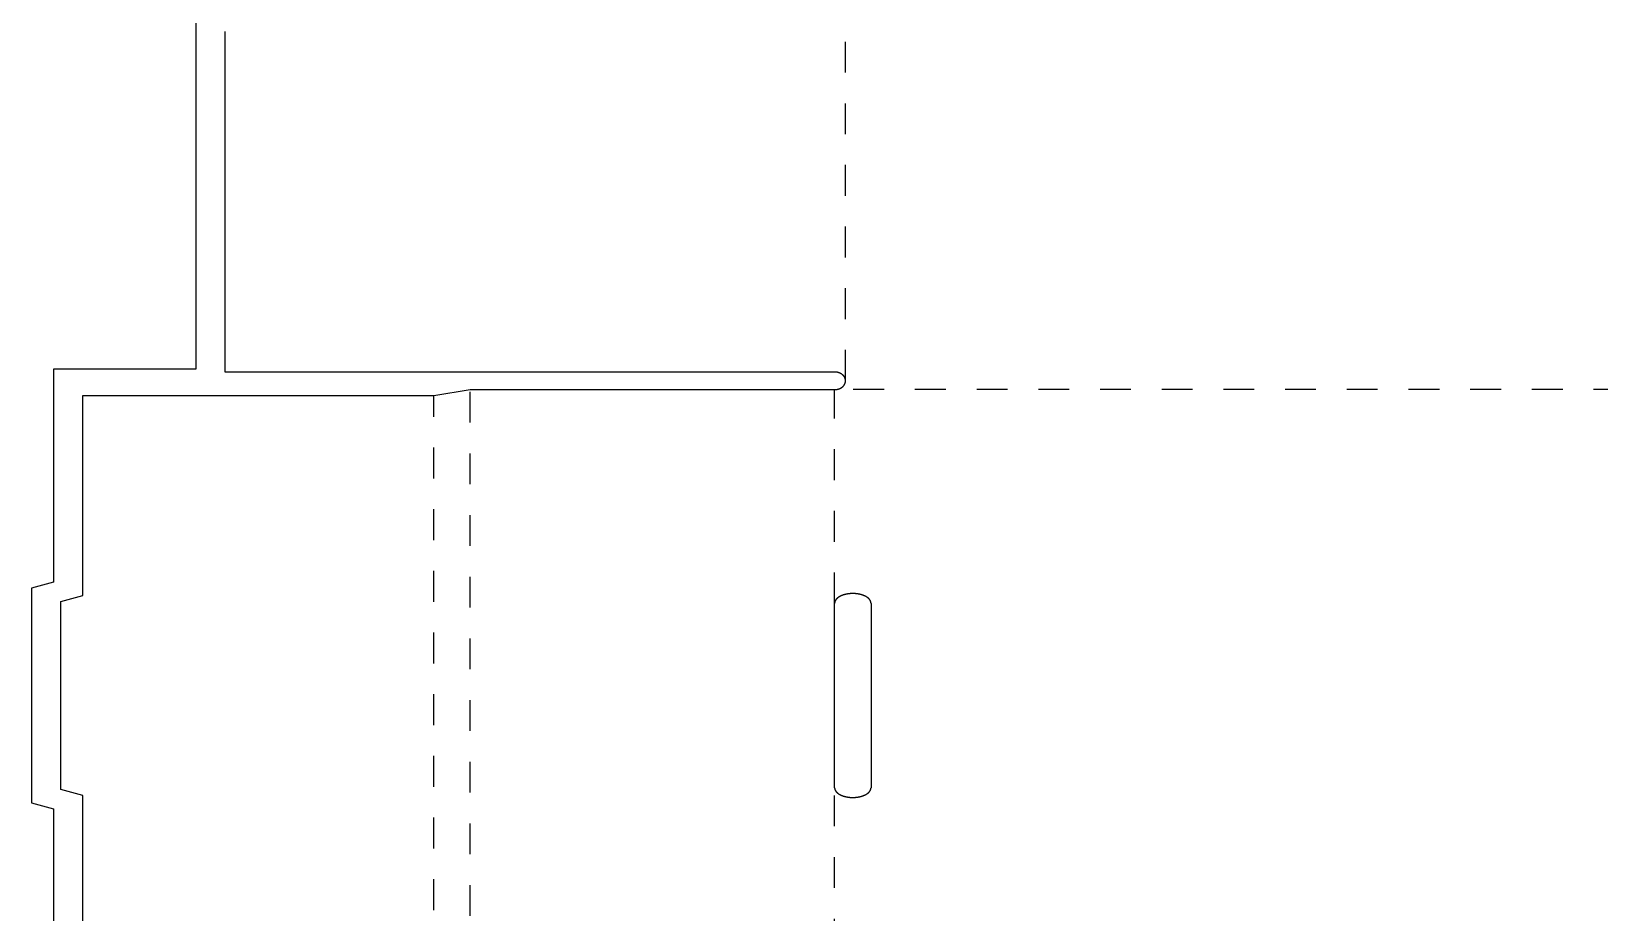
# Model space of a CAD drawing. Extents: x 0 to 1220, y -1241 to 0.
# Drawn here: x 0 to 610, y -898 to -555 of the extents above; entities that cross this region are included whole.
import ezdxf

# ---------------------------------------------------------------- set-up
doc = ezdxf.new("R2010")
doc.units = 0
doc.linetypes.add('DASHED', pattern=[24, 12, -12])
for name, color, linetype in [('BLEED', 3, 'CONTINUOUS'), ('CREASE', 5, 'DASHED'), ('CUT', 1, 'CONTINUOUS')]:
    doc.layers.add(name, color=color, linetype=linetype)

msp = doc.modelspace()

# ---------------------------------------------------------------- linework, layer by layer
at = {"layer": 'BLEED'}
for p, q in [((64.008, -546.197), (64.008, -686.0333)), ((64.008, -686.0333), (8.5723, -686.0333)), ((8.5723, -686.0333), (8.5723, -769.001)), ((8.5723, -769.001), (0, -771.2906)), ((0, -771.2906), (0, -854.8891)), ((0, -854.8891), (8.5723, -857.1787)), ((8.5723, -857.1787), (8.5723, -927.7409))]:
    msp.add_line(p, q, dxfattribs=at)
at = {"layer": 'CREASE'}
for p, q in [((316.7488, -690.6055), (316.7488, -554.5882)), ((170.7645, -1090.8849), (170.7645, -694.0345)), ((907.7724, -694.0345), (312.4968, -694.0345)), ((312.4968, -777.2205), (312.4968, -694.0345)), ((156.5913, -1088.5954), (156.5913, -696.324)), ((312.4968, -935.9606), (312.4968, -848.9588))]:
    msp.add_line(p, q, dxfattribs=at)
at = {"layer": 'CUT'}
for p, q in [((75.438, -687.1766), (75.438, -554.5879)), ((309.0679, -687.1766), (75.438, -687.1766)), ((312.4966, -687.1766), (309.0679, -687.1766)), ((312.5635, -687.1766), (312.4966, -687.1766)), ((312.6305, -687.1781), (312.5635, -687.1766)), ((312.6974, -687.1802), (312.6305, -687.1781)), ((312.7637, -687.1831), (312.6974, -687.1802)), ((312.8306, -687.1867), (312.7637, -687.1831)), ((312.8969, -687.1918), (312.8306, -687.1867)), ((312.9631, -687.1975), (312.8969, -687.1918)), ((313.0301, -687.2033), (312.9631, -687.1975)), ((313.0956, -687.2105), (313.0301, -687.2033)), ((313.1618, -687.2184), (313.0956, -687.2105)), ((313.2281, -687.2278), (313.1618, -687.2184)), ((313.2936, -687.2371), (313.2281, -687.2278)), ((313.3591, -687.2479), (313.2936, -687.2371)), ((313.4246, -687.2587), (313.3591, -687.2479)), ((313.4894, -687.271), (313.4246, -687.2587)), ((313.5542, -687.2839), (313.4894, -687.271)), ((313.619, -687.2983), (313.5542, -687.2839)), ((313.6831, -687.3127), (313.619, -687.2983)), ((313.7472, -687.3278), (313.6831, -687.3127)), ((313.8106, -687.3444), (313.7472, -687.3278)), ((313.8739, -687.3617), (313.8106, -687.3444)), ((313.9373, -687.379), (313.8739, -687.3617)), ((313.9999, -687.3977), (313.9373, -687.379)), ((314.0618, -687.4171), (313.9999, -687.3977)), ((314.1238, -687.4373), (314.0618, -687.4171)), ((314.1857, -687.4582), (314.1238, -687.4373)), ((314.2469, -687.4805), (314.1857, -687.4582)), ((314.3074, -687.5028), (314.2469, -687.4805)), ((314.3671, -687.5258), (314.3074, -687.5028)), ((314.4269, -687.5503), (314.3671, -687.5258)), ((314.4866, -687.5748), (314.4269, -687.5503)), ((314.545, -687.6007), (314.4866, -687.5748)), ((314.6033, -687.6266), (314.545, -687.6007)), ((314.6616, -687.654), (314.6033, -687.6266)), ((314.7185, -687.6821), (314.6616, -687.654)), ((314.7754, -687.7102), (314.7185, -687.6821)), ((314.8315, -687.7397), (314.7754, -687.7102)), ((314.887, -687.7692), (314.8315, -687.7397)), ((314.9417, -687.8002), (314.887, -687.7692)), ((314.9964, -687.8311), (314.9417, -687.8002)), ((315.0497, -687.8635), (314.9964, -687.8311)), ((315.103, -687.8959), (315.0497, -687.8635)), ((315.1555, -687.929), (315.103, -687.8959)), ((315.2074, -687.9636), (315.1555, -687.929)), ((315.2585, -687.9982), (315.2074, -687.9636)), ((315.3089, -688.0334), (315.2585, -687.9982)), ((315.3586, -688.0694), (315.3089, -688.0334)), ((315.4075, -688.1062), (315.3586, -688.0694)), ((315.4558, -688.1429), (315.4075, -688.1062)), ((315.5033, -688.181), (315.4558, -688.1429)), ((315.5501, -688.2192), (315.5033, -688.181)), ((315.5962, -688.2581), (315.5501, -688.2192)), ((315.6415, -688.2977), (315.5962, -688.2581)), ((315.6862, -688.338), (315.6415, -688.2977)), ((315.7301, -688.3783), (315.6862, -688.338)), ((315.7733, -688.4201), (315.7301, -688.3783)), ((315.815, -688.4618), (315.7733, -688.4201)), ((315.8568, -688.5036), (315.815, -688.4618)), ((315.8971, -688.5468), (315.8568, -688.5036)), ((315.9367, -688.59), (315.8971, -688.5468)), ((315.9756, -688.6339), (315.9367, -688.59)), ((316.0138, -688.6778), (315.9756, -688.6339)), ((316.0505, -688.7232), (316.0138, -688.6778)), ((316.0872, -688.7678), (316.0505, -688.7232)), ((316.1225, -688.8139), (316.0872, -688.7678)), ((316.1563, -688.86), (316.1225, -688.8139)), ((316.1902, -688.9068), (316.1563, -688.86)), ((316.2226, -688.9536), (316.1902, -688.9068)), ((316.2542, -689.0011), (316.2226, -688.9536)), ((316.2852, -689.0486), (316.2542, -689.0011)), ((316.3154, -689.0969), (316.2852, -689.0486)), ((316.3442, -689.1458), (316.3154, -689.0969)), ((316.3723, -689.1941), (316.3442, -689.1458)), ((316.399, -689.2438), (316.3723, -689.1941)), ((316.4249, -689.2934), (316.399, -689.2438)), ((316.4501, -689.3431), (316.4249, -689.2934)), ((316.4746, -689.3935), (316.4501, -689.3431)), ((316.4976, -689.4439), (316.4746, -689.3935)), ((316.5192, -689.495), (316.4976, -689.4439)), ((156.5914, -696.3242), (170.7646, -694.0346)), ((170.7646, -694.0346), (312.4966, -694.0346)), ((312.4966, -694.0346), (312.5635, -694.0339)), ((312.4966, -694.0346), (312.4966, -694.0346)), ((312.5635, -694.0339), (312.6305, -694.0325)), ((312.6305, -694.0325), (312.6974, -694.031)), ((312.6974, -694.031), (312.7637, -694.0274)), ((312.7637, -694.0274), (312.8306, -694.0238)), ((312.8306, -694.0238), (312.8969, -694.0195)), ((312.8969, -694.0195), (312.9631, -694.0138)), ((312.9631, -694.0138), (313.0301, -694.0073)), ((313.0301, -694.0073), (313.0956, -694.0001)), ((313.0956, -694.0001), (313.1618, -693.9922)), ((313.1618, -693.9922), (313.2281, -693.9835)), ((313.2281, -693.9835), (313.2936, -693.9734)), ((313.2936, -693.9734), (313.3591, -693.9634)), ((313.3591, -693.9634), (313.4246, -693.9518)), ((313.4246, -693.9518), (313.4894, -693.9396)), ((313.4894, -693.9396), (313.5542, -693.9266)), ((313.5542, -693.9266), (313.619, -693.913)), ((313.619, -693.913), (313.6831, -693.8986)), ((313.6831, -693.8986), (313.7472, -693.8827)), ((313.7472, -693.8827), (313.8106, -693.8669)), ((313.8106, -693.8669), (313.8739, -693.8496)), ((313.8739, -693.8496), (313.9373, -693.8316)), ((313.9373, -693.8316), (313.9999, -693.8129)), ((313.9999, -693.8129), (314.0618, -693.7934)), ((314.0618, -693.7934), (314.1238, -693.7733)), ((314.1238, -693.7733), (314.1857, -693.7524)), ((314.1857, -693.7524), (314.2469, -693.7308)), ((314.2469, -693.7308), (314.3074, -693.7085)), ((314.3074, -693.7085), (314.3671, -693.6847)), ((314.3671, -693.6847), (314.4269, -693.661)), ((314.4269, -693.661), (314.4866, -693.6358)), ((314.4866, -693.6358), (314.545, -693.6106)), ((314.545, -693.6106), (314.6033, -693.5839)), ((314.6033, -693.5839), (314.6616, -693.5573)), ((314.6616, -693.5573), (314.7185, -693.5292)), ((314.7185, -693.5292), (314.7754, -693.5004)), ((314.7754, -693.5004), (314.8315, -693.4716)), ((314.8315, -693.4716), (314.887, -693.4414)), ((314.887, -693.4414), (314.9417, -693.4111)), ((314.9417, -693.4111), (314.9964, -693.3794)), ((314.9964, -693.3794), (315.0497, -693.3478)), ((315.0497, -693.3478), (315.103, -693.3146)), ((315.103, -693.3146), (315.1555, -693.2815)), ((315.1555, -693.2815), (315.2074, -693.2477)), ((315.2074, -693.2477), (315.2585, -693.2131)), ((315.2585, -693.2131), (315.3089, -693.1778)), ((315.3089, -693.1778), (315.3586, -693.1418)), ((315.3586, -693.1418), (315.4075, -693.1051)), ((315.4075, -693.1051), (315.4558, -693.0677)), ((315.4558, -693.0677), (315.5033, -693.0302)), ((315.5033, -693.0302), (315.5501, -692.9921)), ((315.5501, -692.9921), (315.5962, -692.9525)), ((315.5962, -692.9525), (315.6415, -692.9136)), ((315.6415, -692.9136), (315.6862, -692.8733)), ((315.6862, -692.8733), (315.7301, -692.8322)), ((315.7301, -692.8322), (315.7733, -692.7912)), ((315.7733, -692.7912), (315.815, -692.7494)), ((315.815, -692.7494), (315.8568, -692.707)), ((315.8568, -692.707), (315.8971, -692.6645)), ((315.8971, -692.6645), (315.9367, -692.6213)), ((315.9367, -692.6213), (315.9756, -692.5774)), ((315.9756, -692.5774), (316.0138, -692.5327)), ((316.0138, -692.5327), (316.0505, -692.4881)), ((316.0505, -692.4881), (316.0872, -692.4427)), ((316.0872, -692.4427), (316.1225, -692.3974)), ((316.1225, -692.3974), (316.1563, -692.3513)), ((316.1563, -692.3513), (316.1902, -692.3045)), ((316.1902, -692.3045), (316.2226, -692.2577)), ((316.2226, -692.2577), (316.2542, -692.2102)), ((316.2542, -692.2102), (316.2852, -692.1619)), ((316.2852, -692.1619), (316.3154, -692.1144)), ((316.3154, -692.1144), (316.3442, -692.0654)), ((316.3442, -692.0654), (316.3723, -692.0165)), ((316.3723, -692.0165), (316.399, -691.9675)), ((316.399, -691.9675), (316.4249, -691.9178)), ((316.4249, -691.9178), (316.4501, -691.8674)), ((316.4501, -691.8674), (316.4746, -691.8178)), ((316.4746, -691.8178), (316.4976, -691.7674)), ((316.4976, -691.7674), (316.5192, -691.7162)), ((316.5408, -689.5462), (316.5192, -689.495)), ((316.5192, -691.7162), (316.5408, -691.6651)), ((316.561, -689.5973), (316.5408, -689.5462)), ((316.5408, -691.6651), (316.561, -691.614)), ((316.5797, -689.6491), (316.561, -689.5973)), ((316.561, -691.614), (316.5797, -691.5622)), ((316.5984, -689.701), (316.5797, -689.6491)), ((316.5797, -691.5622), (316.5984, -691.5103)), ((316.615, -689.7528), (316.5984, -689.701)), ((316.5984, -691.5103), (316.615, -691.4585)), ((316.6315, -689.8054), (316.615, -689.7528)), ((316.615, -691.4585), (316.6315, -691.4059)), ((316.6466, -689.8572), (316.6315, -689.8054)), ((316.6315, -691.4059), (316.6466, -691.3534)), ((316.6603, -689.9105), (316.6466, -689.8572)), ((316.6466, -691.3534), (316.6603, -691.3008)), ((316.6733, -689.963), (316.6603, -689.9105)), ((316.6603, -691.3008), (316.6733, -691.2482)), ((316.6855, -690.0156), (316.6733, -689.963)), ((316.6733, -691.2482), (316.6855, -691.195)), ((316.6963, -690.0689), (316.6855, -690.0156)), ((316.6855, -691.195), (316.6963, -691.1417)), ((316.7064, -690.1222), (316.6963, -690.0689)), ((316.6963, -691.1417), (316.7064, -691.0884)), ((316.715, -690.1754), (316.7064, -690.1222)), ((316.7064, -691.0884), (316.715, -691.0351)), ((316.723, -690.2294), (316.715, -690.1754)), ((316.715, -691.0351), (316.723, -690.9818)), ((316.7302, -690.2827), (316.723, -690.2294)), ((316.723, -690.9818), (316.7302, -690.9278)), ((316.7359, -690.3367), (316.7302, -690.2827)), ((316.7302, -690.9278), (316.7359, -690.8746)), ((316.7402, -690.39), (316.7359, -690.3367)), ((316.7359, -690.8746), (316.7402, -690.8206)), ((316.7438, -690.444), (316.7402, -690.39)), ((316.7402, -690.8206), (316.7438, -690.7673)), ((316.7467, -690.498), (316.7438, -690.444)), ((316.7438, -690.7673), (316.7467, -690.7133)), ((316.7482, -690.5513), (316.7467, -690.498)), ((316.7467, -690.7133), (316.7482, -690.6593)), ((316.7489, -690.6053), (316.7482, -690.5513)), ((316.7482, -690.6593), (316.7489, -690.6053)), ((20.0023, -774.1678), (20.0023, -696.3242)), ((20.0023, -696.3242), (156.5914, -696.3242)), ((11.43, -776.4574), (20.0023, -774.1678)), ((314.0525, -774.8345), (313.9841, -774.882)), ((314.123, -774.7884), (314.0525, -774.8345)), ((314.195, -774.7423), (314.123, -774.7884)), ((314.2678, -774.697), (314.195, -774.7423)), ((314.3419, -774.6523), (314.2678, -774.697)), ((314.4175, -774.6084), (314.3419, -774.6523)), ((314.4946, -774.5652), (314.4175, -774.6084)), ((314.5723, -774.522), (314.4946, -774.5652)), ((314.6515, -774.4802), (314.5723, -774.522)), ((314.7322, -774.4385), (314.6515, -774.4802)), ((314.8142, -774.3982), (314.7322, -774.4385)), ((314.897, -774.3578), (314.8142, -774.3982)), ((314.9813, -774.319), (314.897, -774.3578)), ((315.0662, -774.2801), (314.9813, -774.319)), ((315.1526, -774.2426), (315.0662, -774.2801)), ((315.2398, -774.2052), (315.1526, -774.2426)), ((315.3283, -774.1692), (315.2398, -774.2052)), ((315.4183, -774.1332), (315.3283, -774.1692)), ((315.5083, -774.0986), (315.4183, -774.1332)), ((315.6005, -774.0641), (315.5083, -774.0986)), ((315.6926, -774.031), (315.6005, -774.0641)), ((315.7862, -773.9986), (315.6926, -774.031)), ((315.8806, -773.9669), (315.7862, -773.9986)), ((315.9763, -773.9359), (315.8806, -773.9669)), ((316.0721, -773.9057), (315.9763, -773.9359)), ((316.1693, -773.8769), (316.0721, -773.9057)), ((316.2672, -773.8481), (316.1693, -773.8769)), ((316.3658, -773.8207), (316.2672, -773.8481)), ((316.4659, -773.7934), (316.3658, -773.8207)), ((316.566, -773.7674), (316.4659, -773.7934)), ((316.6675, -773.743), (316.566, -773.7674)), ((316.769, -773.7185), (316.6675, -773.743)), ((316.8713, -773.6947), (316.769, -773.7185)), ((316.975, -773.6724), (316.8713, -773.6947)), ((317.0786, -773.6508), (316.975, -773.6724)), ((317.183, -773.6299), (317.0786, -773.6508)), ((317.2882, -773.6105), (317.183, -773.6299)), ((317.3933, -773.591), (317.2882, -773.6105)), ((317.4998, -773.573), (317.3933, -773.591)), ((317.6064, -773.5558), (317.4998, -773.573)), ((317.7137, -773.5399), (317.6064, -773.5558)), ((317.821, -773.5248), (317.7137, -773.5399)), ((317.929, -773.5097), (317.821, -773.5248)), ((318.0377, -773.4967), (317.929, -773.5097)), ((318.1464, -773.4838), (318.0377, -773.4967)), ((318.2558, -773.4722), (318.1464, -773.4838)), ((318.3653, -773.4614), (318.2558, -773.4722)), ((318.4747, -773.4514), (318.3653, -773.4614)), ((318.5849, -773.4427), (318.4747, -773.4514)), ((318.695, -773.4348), (318.5849, -773.4427)), ((318.8059, -773.4276), (318.695, -773.4348)), ((318.9168, -773.4218), (318.8059, -773.4276)), ((319.0277, -773.4161), (318.9168, -773.4218)), ((319.1386, -773.4118), (319.0277, -773.4161)), ((319.2494, -773.4089), (319.1386, -773.4118)), ((319.361, -773.4067), (319.2494, -773.4089)), ((319.4719, -773.4053), (319.361, -773.4067)), ((319.5835, -773.4046), (319.4719, -773.4053)), ((319.5835, -773.4046), (319.5835, -773.4046)), ((319.6944, -773.4053), (319.5835, -773.4046)), ((319.806, -773.4067), (319.6944, -773.4053)), ((319.9176, -773.4089), (319.806, -773.4067)), ((320.0285, -773.4118), (319.9176, -773.4089)), ((320.1394, -773.4161), (320.0285, -773.4118)), ((320.2502, -773.4218), (320.1394, -773.4161)), ((320.3611, -773.4276), (320.2502, -773.4218)), ((320.4713, -773.4348), (320.3611, -773.4276)), ((320.5822, -773.4427), (320.4713, -773.4348)), ((320.6923, -773.4514), (320.5822, -773.4427)), ((320.8018, -773.4614), (320.6923, -773.4514)), ((320.9112, -773.4722), (320.8018, -773.4614)), ((321.0206, -773.4838), (320.9112, -773.4722)), ((321.1294, -773.4967), (321.0206, -773.4838)), ((321.2381, -773.5097), (321.1294, -773.4967)), ((321.3461, -773.5248), (321.2381, -773.5097)), ((321.4534, -773.5399), (321.3461, -773.5248)), ((321.5606, -773.5558), (321.4534, -773.5399)), ((321.6672, -773.573), (321.5606, -773.5558)), ((321.773, -773.591), (321.6672, -773.573)), ((321.8789, -773.6105), (321.773, -773.591)), ((321.984, -773.6299), (321.8789, -773.6105)), ((322.0884, -773.6508), (321.984, -773.6299)), ((322.1921, -773.6724), (322.0884, -773.6508)), ((322.295, -773.6947), (322.1921, -773.6724)), ((322.398, -773.7185), (322.295, -773.6947)), ((322.4995, -773.743), (322.398, -773.7185)), ((322.601, -773.7674), (322.4995, -773.743)), ((322.7011, -773.7934), (322.601, -773.7674)), ((322.8005, -773.8207), (322.7011, -773.7934)), ((322.8991, -773.8481), (322.8005, -773.8207)), ((322.9978, -773.8769), (322.8991, -773.8481)), ((323.0942, -773.9057), (322.9978, -773.8769)), ((323.1907, -773.9359), (323.0942, -773.9057)), ((323.2865, -773.9669), (323.1907, -773.9359)), ((323.3808, -773.9986), (323.2865, -773.9669)), ((323.4744, -774.031), (323.3808, -773.9986)), ((323.5666, -774.0641), (323.4744, -774.031)), ((323.658, -774.0986), (323.5666, -774.0641)), ((323.7487, -774.1332), (323.658, -774.0986)), ((323.8387, -774.1692), (323.7487, -774.1332)), ((323.9266, -774.2052), (323.8387, -774.1692)), ((324.0144, -774.2426), (323.9266, -774.2052)), ((324.1008, -774.2801), (324.0144, -774.2426)), ((324.1858, -774.319), (324.1008, -774.2801)), ((324.27, -774.3578), (324.1858, -774.319)), ((324.3528, -774.3982), (324.27, -774.3578)), ((324.4349, -774.4385), (324.3528, -774.3982)), ((324.5148, -774.4802), (324.4349, -774.4385)), ((324.5947, -774.522), (324.5148, -774.4802)), ((324.6725, -774.5652), (324.5947, -774.522)), ((324.7495, -774.6084), (324.6725, -774.5652)), ((324.8251, -774.6523), (324.7495, -774.6084)), ((324.8993, -774.697), (324.8251, -774.6523)), ((324.972, -774.7423), (324.8993, -774.697)), ((325.044, -774.7884), (324.972, -774.7423)), ((325.1138, -774.8345), (325.044, -774.7884)), ((325.183, -774.882), (325.1138, -774.8345)), ((11.43, -849.7217), (11.43, -776.4574)), ((312.498, -777.1608), (312.4966, -777.2206)), ((312.4966, -848.9585), (312.4966, -777.2206)), ((312.4966, -777.2206), (312.4966, -777.2206)), ((312.5002, -777.1003), (312.498, -777.1608)), ((312.5045, -777.0406), (312.5002, -777.1003)), ((312.511, -776.9808), (312.5045, -777.0406)), ((312.5189, -776.921), (312.511, -776.9808)), ((312.5282, -776.8613), (312.5189, -776.921)), ((312.5398, -776.8015), (312.5282, -776.8613)), ((312.5527, -776.7425), (312.5398, -776.8015)), ((312.5678, -776.6827), (312.5527, -776.7425)), ((312.5844, -776.6237), (312.5678, -776.6827)), ((312.6024, -776.5646), (312.5844, -776.6237)), ((312.6226, -776.5056), (312.6024, -776.5646)), ((312.6442, -776.4466), (312.6226, -776.5056)), ((312.6672, -776.3882), (312.6442, -776.4466)), ((312.6924, -776.3299), (312.6672, -776.3882)), ((312.7198, -776.2716), (312.6924, -776.3299)), ((312.7478, -776.2133), (312.7198, -776.2716)), ((312.7781, -776.1557), (312.7478, -776.2133)), ((312.8098, -776.0981), (312.7781, -776.1557)), ((312.8436, -776.0412), (312.8098, -776.0981)), ((312.8789, -775.9843), (312.8436, -776.0412)), ((312.9156, -775.9282), (312.8789, -775.9843)), ((312.9545, -775.8713), (312.9156, -775.9282)), ((312.9948, -775.8158), (312.9545, -775.8713)), ((313.0366, -775.7604), (312.9948, -775.8158)), ((313.0798, -775.705), (313.0366, -775.7604)), ((313.1244, -775.6502), (313.0798, -775.705)), ((313.1712, -775.5955), (313.1244, -775.6502)), ((313.2194, -775.5415), (313.1712, -775.5955)), ((313.2691, -775.4882), (313.2194, -775.5415)), ((313.3202, -775.435), (313.2691, -775.4882)), ((313.3735, -775.3824), (313.3202, -775.435)), ((313.4275, -775.3298), (313.3735, -775.3824)), ((313.4837, -775.278), (313.4275, -775.3298)), ((313.5413, -775.2269), (313.4837, -775.278)), ((313.6003, -775.1758), (313.5413, -775.2269)), ((313.6601, -775.1254), (313.6003, -775.1758)), ((313.722, -775.0757), (313.6601, -775.1254)), ((313.7854, -775.026), (313.722, -775.0757)), ((313.8502, -774.9778), (313.7854, -775.026)), ((313.9164, -774.9295), (313.8502, -774.9778)), ((313.9841, -774.882), (313.9164, -774.9295)), ((325.2506, -774.9295), (325.183, -774.882)), ((325.3169, -774.9778), (325.2506, -774.9295)), ((325.3817, -775.026), (325.3169, -774.9778)), ((325.4443, -775.0757), (325.3817, -775.026)), ((325.5062, -775.1254), (325.4443, -775.0757)), ((325.5667, -775.1758), (325.5062, -775.1254)), ((325.6258, -775.2269), (325.5667, -775.1758)), ((325.6834, -775.278), (325.6258, -775.2269)), ((325.7388, -775.3298), (325.6834, -775.278)), ((325.7935, -775.3824), (325.7388, -775.3298)), ((325.8461, -775.435), (325.7935, -775.3824)), ((325.8979, -775.4882), (325.8461, -775.435)), ((325.9476, -775.5415), (325.8979, -775.4882)), ((325.9958, -775.5955), (325.9476, -775.5415)), ((326.0419, -775.6502), (325.9958, -775.5955)), ((326.0873, -775.705), (326.0419, -775.6502)), ((326.1305, -775.7604), (326.0873, -775.705)), ((326.1722, -775.8158), (326.1305, -775.7604)), ((326.2126, -775.8713), (326.1722, -775.8158)), ((326.2514, -775.9282), (326.2126, -775.8713)), ((326.2882, -775.9843), (326.2514, -775.9282)), ((326.3234, -776.0412), (326.2882, -775.9843)), ((326.3566, -776.0981), (326.3234, -776.0412)), ((326.389, -776.1557), (326.3566, -776.0981)), ((326.4192, -776.2133), (326.389, -776.1557)), ((326.4473, -776.2716), (326.4192, -776.2133)), ((326.4739, -776.3299), (326.4473, -776.2716)), ((326.4991, -776.3882), (326.4739, -776.3299)), ((326.5229, -776.4466), (326.4991, -776.3882)), ((326.5445, -776.5056), (326.5229, -776.4466)), ((326.5646, -776.5646), (326.5445, -776.5056)), ((326.5826, -776.6237), (326.5646, -776.5646)), ((326.5992, -776.6827), (326.5826, -776.6237)), ((326.6143, -776.7425), (326.5992, -776.6827)), ((326.6273, -776.8015), (326.6143, -776.7425)), ((326.6388, -776.8613), (326.6273, -776.8015)), ((326.6482, -776.921), (326.6388, -776.8613)), ((326.6561, -776.9808), (326.6482, -776.921)), ((326.6618, -777.0406), (326.6561, -776.9808)), ((326.6669, -777.1003), (326.6618, -777.0406)), ((326.669, -777.1608), (326.6669, -777.1003)), ((326.6698, -777.2206), (326.669, -777.1608)), ((326.6698, -777.2206), (326.6698, -848.9585)), ((20.0023, -852.0113), (11.43, -849.7217)), ((20.0023, -932.9076), (20.0023, -852.0113)), ((312.4966, -848.9585), (312.498, -849.019)), ((312.498, -849.019), (312.5002, -849.0787)), ((312.5002, -849.0787), (312.5045, -849.1385)), ((312.5045, -849.1385), (312.511, -849.1982)), ((312.511, -849.1982), (312.5189, -849.258)), ((312.5189, -849.258), (312.5282, -849.3178)), ((312.5282, -849.3178), (312.5398, -849.3775)), ((312.5398, -849.3775), (312.5527, -849.4373)), ((312.5527, -849.4373), (312.5678, -849.4963)), ((312.5678, -849.4963), (312.5844, -849.5561)), ((312.5844, -849.5561), (312.6024, -849.6151)), ((312.6024, -849.6151), (312.6226, -849.6742)), ((312.6226, -849.6742), (312.6442, -849.7325)), ((312.6442, -849.7325), (312.6672, -849.7915)), ((312.6672, -849.7915), (312.6924, -849.8498)), ((312.6924, -849.8498), (312.7198, -849.9074)), ((312.7198, -849.9074), (312.7478, -849.9658)), ((312.7478, -849.9658), (312.7781, -850.0234)), ((312.7781, -850.0234), (312.8098, -850.081)), ((312.8098, -850.081), (312.8436, -850.1378)), ((312.8436, -850.1378), (312.8789, -850.1947)), ((312.8789, -850.1947), (312.9156, -850.2516)), ((312.9156, -850.2516), (312.9545, -850.3078)), ((312.9545, -850.3078), (312.9948, -850.3632)), ((312.9948, -850.3632), (313.0366, -850.4194)), ((313.0366, -850.4194), (313.0798, -850.4741)), ((313.0798, -850.4741), (313.1244, -850.5288)), ((313.1244, -850.5288), (313.1712, -850.5835)), ((313.1712, -850.5835), (313.2194, -850.6375)), ((313.2194, -850.6375), (313.2691, -850.6915)), ((313.2691, -850.6915), (313.3202, -850.7441)), ((313.3202, -850.7441), (313.3735, -850.7974)), ((313.3735, -850.7974), (313.4275, -850.8492)), ((313.4275, -850.8492), (313.4837, -850.901)), ((313.4837, -850.901), (313.5413, -850.9529)), ((313.5413, -850.9529), (313.6003, -851.0033)), ((313.6003, -851.0033), (313.6601, -851.0537)), ((313.6601, -851.0537), (313.722, -851.1034)), ((313.722, -851.1034), (313.7854, -851.153)), ((313.7854, -851.153), (313.8502, -851.202)), ((313.8502, -851.202), (313.9164, -851.2502)), ((313.9164, -851.2502), (313.9841, -851.2978)), ((313.9841, -851.2978), (314.0525, -851.3446)), ((314.0525, -851.3446), (314.123, -851.3914)), ((314.123, -851.3914), (314.195, -851.4367)), ((314.195, -851.4367), (314.2678, -851.4821)), ((314.2678, -851.4821), (314.3419, -851.5267)), ((314.3419, -851.5267), (314.4175, -851.5706)), ((314.4175, -851.5706), (314.4946, -851.6146)), ((314.4946, -851.6146), (314.5723, -851.657)), ((314.5723, -851.657), (314.6515, -851.6988)), ((314.6515, -851.6988), (314.7322, -851.7406)), ((314.7322, -851.7406), (314.8142, -851.7809)), ((314.8142, -851.7809), (314.897, -851.8212)), ((314.897, -851.8212), (314.9813, -851.8601)), ((314.9813, -851.8601), (315.0662, -851.899)), ((315.0662, -851.899), (315.1526, -851.9371)), ((315.1526, -851.9371), (315.2398, -851.9738)), ((315.2398, -851.9738), (315.3283, -852.0106)), ((315.3283, -852.0106), (315.4183, -852.0458)), ((315.4183, -852.0458), (315.5083, -852.0804)), ((315.5083, -852.0804), (315.6005, -852.115)), ((315.6005, -852.115), (315.6926, -852.1481)), ((315.6926, -852.1481), (315.7862, -852.1805)), ((315.7862, -852.1805), (315.8806, -852.2122)), ((315.8806, -852.2122), (315.9763, -852.2431)), ((315.9763, -852.2431), (316.0721, -852.2734)), ((316.0721, -852.2734), (316.1693, -852.3029)), ((316.1693, -852.3029), (316.2672, -852.331)), ((316.2672, -852.331), (316.3658, -852.359)), ((316.3658, -852.359), (316.4659, -852.3857)), ((316.4659, -852.3857), (316.566, -852.4116)), ((316.566, -852.4116), (316.6675, -852.4368)), ((316.6675, -852.4368), (316.769, -852.4606)), ((316.769, -852.4606), (316.8713, -852.4843)), ((316.8713, -852.4843), (316.975, -852.5066)), ((316.975, -852.5066), (317.0786, -852.5282)), ((317.0786, -852.5282), (317.183, -852.5491)), ((317.183, -852.5491), (317.2882, -852.5693)), ((317.2882, -852.5693), (317.3933, -852.588)), ((317.3933, -852.588), (317.4998, -852.606)), ((317.4998, -852.606), (317.6064, -852.6233)), ((317.6064, -852.6233), (317.7137, -852.6391)), ((317.7137, -852.6391), (317.821, -852.655)), ((317.821, -852.655), (317.929, -852.6694)), ((317.929, -852.6694), (318.0377, -852.683)), ((318.0377, -852.683), (318.1464, -852.6953)), ((318.1464, -852.6953), (318.2558, -852.7068)), ((318.2558, -852.7068), (318.3653, -852.7176)), ((318.3653, -852.7176), (318.4747, -852.7277)), ((318.4747, -852.7277), (318.5849, -852.7363)), ((318.5849, -852.7363), (318.695, -852.7442)), ((318.695, -852.7442), (318.8059, -852.7514)), ((318.8059, -852.7514), (318.9168, -852.7579)), ((318.9168, -852.7579), (319.0277, -852.763)), ((319.0277, -852.763), (319.1386, -852.7673)), ((319.1386, -852.7673), (319.2494, -852.7702)), ((319.2494, -852.7702), (319.361, -852.773)), ((319.361, -852.773), (319.4719, -852.7745)), ((319.4719, -852.7745), (319.5835, -852.7745)), ((319.5835, -852.7745), (319.5835, -852.7745)), ((319.5835, -852.7745), (319.6944, -852.7745)), ((319.6944, -852.7745), (319.806, -852.773)), ((319.806, -852.773), (319.9176, -852.7702)), ((319.9176, -852.7702), (320.0285, -852.7673)), ((320.0285, -852.7673), (320.1394, -852.763)), ((320.1394, -852.763), (320.2502, -852.7579)), ((320.2502, -852.7579), (320.3611, -852.7514)), ((320.3611, -852.7514), (320.4713, -852.7442)), ((320.4713, -852.7442), (320.5822, -852.7363)), ((320.5822, -852.7363), (320.6923, -852.7277)), ((320.6923, -852.7277), (320.8018, -852.7176)), ((320.8018, -852.7176), (320.9112, -852.7068)), ((320.9112, -852.7068), (321.0206, -852.6953)), ((321.0206, -852.6953), (321.1294, -852.683)), ((321.1294, -852.683), (321.2381, -852.6694)), ((321.2381, -852.6694), (321.3461, -852.655)), ((321.3461, -852.655), (321.4534, -852.6391)), ((321.4534, -852.6391), (321.5606, -852.6233)), ((321.5606, -852.6233), (321.6672, -852.606)), ((321.6672, -852.606), (321.773, -852.588)), ((321.773, -852.588), (321.8789, -852.5693)), ((321.8789, -852.5693), (321.984, -852.5491)), ((321.984, -852.5491), (322.0884, -852.5282)), ((322.0884, -852.5282), (322.1921, -852.5066)), ((322.1921, -852.5066), (322.295, -852.4843)), ((322.295, -852.4843), (322.398, -852.4606)), ((322.398, -852.4606), (322.4995, -852.4368)), ((322.4995, -852.4368), (322.601, -852.4116)), ((322.601, -852.4116), (322.7011, -852.3857)), ((322.7011, -852.3857), (322.8005, -852.359)), ((322.8005, -852.359), (322.8991, -852.331)), ((322.8991, -852.331), (322.9978, -852.3029)), ((322.9978, -852.3029), (323.0942, -852.2734)), ((323.0942, -852.2734), (323.1907, -852.2431)), ((323.1907, -852.2431), (323.2865, -852.2122)), ((323.2865, -852.2122), (323.3808, -852.1805)), ((323.3808, -852.1805), (323.4744, -852.1481)), ((323.4744, -852.1481), (323.5666, -852.115)), ((323.5666, -852.115), (323.658, -852.0804)), ((323.658, -852.0804), (323.7487, -852.0458)), ((323.7487, -852.0458), (323.8387, -852.0106)), ((323.8387, -852.0106), (323.9266, -851.9738)), ((323.9266, -851.9738), (324.0144, -851.9371)), ((324.0144, -851.9371), (324.1008, -851.899)), ((324.1008, -851.899), (324.1858, -851.8601)), ((324.1858, -851.8601), (324.27, -851.8212)), ((324.27, -851.8212), (324.3528, -851.7809)), ((324.3528, -851.7809), (324.4349, -851.7406)), ((324.4349, -851.7406), (324.5148, -851.6988)), ((324.5148, -851.6988), (324.5947, -851.657)), ((324.5947, -851.657), (324.6725, -851.6146)), ((324.6725, -851.6146), (324.7495, -851.5706)), ((324.7495, -851.5706), (324.8251, -851.5267)), ((324.8251, -851.5267), (324.8993, -851.4821)), ((324.8993, -851.4821), (324.972, -851.4367)), ((324.972, -851.4367), (325.044, -851.3914)), ((325.044, -851.3914), (325.1138, -851.3446)), ((325.1138, -851.3446), (325.183, -851.2978)), ((325.183, -851.2978), (325.2506, -851.2502)), ((325.2506, -851.2502), (325.3169, -851.202)), ((325.3169, -851.202), (325.3817, -851.153)), ((325.3817, -851.153), (325.4443, -851.1034)), ((325.4443, -851.1034), (325.5062, -851.0537)), ((325.5062, -851.0537), (325.5667, -851.0033)), ((325.5667, -851.0033), (325.6258, -850.9529)), ((325.6258, -850.9529), (325.6834, -850.901)), ((325.6834, -850.901), (325.7388, -850.8492)), ((325.7388, -850.8492), (325.7935, -850.7974)), ((325.7935, -850.7974), (325.8461, -850.7441)), ((325.8461, -850.7441), (325.8979, -850.6915)), ((325.8979, -850.6915), (325.9476, -850.6375)), ((325.9476, -850.6375), (325.9958, -850.5835)), ((325.9958, -850.5835), (326.0419, -850.5288)), ((326.0419, -850.5288), (326.0873, -850.4741)), ((326.0873, -850.4741), (326.1305, -850.4194)), ((326.1305, -850.4194), (326.1722, -850.3632)), ((326.1722, -850.3632), (326.2126, -850.3078)), ((326.2126, -850.3078), (326.2514, -850.2516)), ((326.2514, -850.2516), (326.2882, -850.1947)), ((326.2882, -850.1947), (326.3234, -850.1378)), ((326.3234, -850.1378), (326.3566, -850.081)), ((326.3566, -850.081), (326.389, -850.0234)), ((326.389, -850.0234), (326.4192, -849.9658)), ((326.4192, -849.9658), (326.4473, -849.9074)), ((326.4473, -849.9074), (326.4739, -849.8498)), ((326.4739, -849.8498), (326.4991, -849.7915)), ((326.4991, -849.7915), (326.5229, -849.7325)), ((326.5229, -849.7325), (326.5445, -849.6742)), ((326.5445, -849.6742), (326.5646, -849.6151)), ((326.5646, -849.6151), (326.5826, -849.5561)), ((326.5826, -849.5561), (326.5992, -849.4963)), ((326.5992, -849.4963), (326.6143, -849.4373)), ((326.6143, -849.4373), (326.6273, -849.3775)), ((326.6273, -849.3775), (326.6388, -849.3178)), ((326.6388, -849.3178), (326.6482, -849.258)), ((326.6482, -849.258), (326.6561, -849.1982)), ((326.6561, -849.1982), (326.6618, -849.1385)), ((326.6618, -849.1385), (326.6669, -849.0787)), ((326.6669, -849.0787), (326.669, -849.019)), ((326.669, -849.019), (326.6698, -848.9585))]:
    msp.add_line(p, q, dxfattribs=at)

doc.saveas('drawing.dxf')
